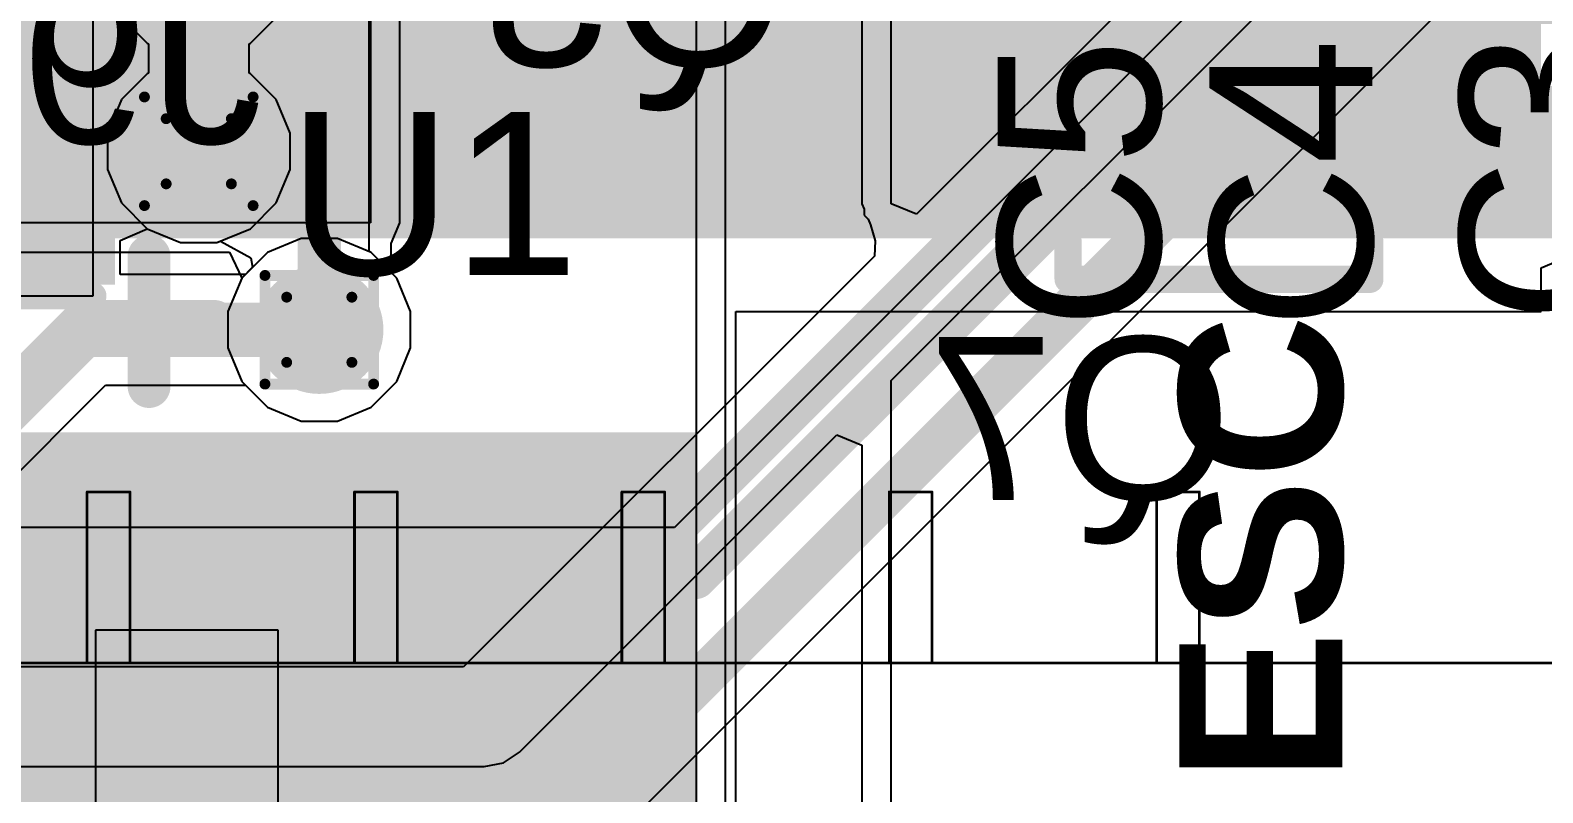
# Model space of a CAD drawing. Header units: inches. Extents: x -6 to 5433, y -4 to 5447.
# Drawn here: x 52.21 to 59.28, y 1.71 to 5.28 of the extents above; entities that cross this region are included whole.
import ezdxf

# ---------------------------------------------------------------- set-up
doc = ezdxf.new("R2010")
doc.units = ezdxf.units.IN
for name, color, linetype in [('Bottom Layer', 5, 'Continuous'), ('Bottom Overlay', 54, 'Continuous'), ('Bottom Paste', 16, 'Continuous'), ('Bottom Solder', 6, 'Continuous'), ('Drill Drawing', 1, 'Continuous'), ('Ground', 16, 'Continuous'), ('Mechanical 4', 56, 'Continuous'), ('Power', 76, 'Continuous'), ('Top Layer', 1, 'Continuous'), ('Top Overlay', 2, 'Continuous'), ('Top Paste', 8, 'Continuous'), ('Top Solder', 216, 'Continuous'), ('Via Holes', 16, 'Continuous')]:
    doc.layers.add(name, color=color, linetype=linetype)
doc.styles.add('Arial', font='', dxfattribs={"height": 0.2})
doc.styles.add('Arial_Bold', font='', dxfattribs={"height": 0.2})
doc.styles.get('Arial').set_extended_font_data('Arial')
doc.styles.get('Arial_Bold').set_extended_font_data('Arial', bold=True)

# ---------------------------------------------------------------- blocks, each defined once
blk = doc.blocks.new('6_TSOP__B_1')
at = {"layer": 'Bottom Layer'}
for points in [[(-1.512, 0.747), (-1.512, 1.255), (-0.813, 1.255), (-0.813, 0.747)], [(0.813, 0.747), (0.813, 1.255), (1.512, 1.255), (1.512, 0.747)], [(-1.512, -0.254), (-1.512, 0.254), (-0.813, 0.254), (-0.813, -0.254)], [(0.813, -0.254), (0.813, 0.254), (1.512, 0.254), (1.512, -0.254)], [(-1.512, -1.255), (-1.512, -0.747), (-0.813, -0.747), (-0.813, -1.255)], [(0.813, -1.255), (0.813, -0.747), (1.512, -0.747), (1.512, -1.255)]]:
    blk.add_hatch(color=5, dxfattribs=at).paths.add_polyline_path(points)
at = {"layer": 'Bottom Paste'}
for points in [[(-1.512, 0.747), (-1.512, 1.255), (-0.813, 1.255), (-0.813, 0.747)], [(0.813, 0.747), (0.813, 1.255), (1.512, 1.255), (1.512, 0.747)], [(-1.512, -0.254), (-1.512, 0.254), (-0.813, 0.254), (-0.813, -0.254)], [(0.813, -0.254), (0.813, 0.254), (1.512, 0.254), (1.512, -0.254)], [(-1.512, -1.255), (-1.512, -0.747), (-0.813, -0.747), (-0.813, -1.255)], [(0.813, -1.255), (0.813, -0.747), (1.512, -0.747), (1.512, -1.255)]]:
    blk.add_hatch(color=16, dxfattribs=at).paths.add_polyline_path(points)
at = {"layer": 'Bottom Solder'}
for points in [[(-1.6136, 0.6454), (-1.6136, 1.3566), (-0.7114, 1.3566), (-0.7114, 0.6454)], [(0.7114, 0.6454), (0.7114, 1.3566), (1.6136, 1.3566), (1.6136, 0.6454)], [(-1.6136, -0.3556), (-1.6136, 0.3556), (-0.7114, 0.3556), (-0.7114, -0.3556)], [(0.7114, -0.3556), (0.7114, 0.3556), (1.6136, 0.3556), (1.6136, -0.3556)], [(-1.6136, -1.3566), (-1.6136, -0.6454), (-0.7114, -0.6454), (-0.7114, -1.3566)], [(0.7114, -1.3566), (0.7114, -0.6454), (1.6136, -0.6454), (1.6136, -1.3566)]]:
    blk.add_hatch(color=6, dxfattribs=at).paths.add_polyline_path(points)
at = {"layer": 'Bottom Overlay'}
for points in [[(-0.6996, 1.5488, 0.127, 0.127, 0), (0.7112, 1.5494, 0.127, 0.127, 0)], [(-0.6996, 1.3716, 0.127, 0.127, 0), (-0.6996, 1.5488, 0.127, 0.127, 0)], [(0.7112, 1.3722, 0.127, 0.127, 0), (0.7112, 1.5494, 0.127, 0.127, 0)], [(-1.8034, -1.143, 0.127, 0.127, 0), (-1.8034, -0.889, 0.127, 0.127, 0)], [(-1.8034, -0.889, 0.127, 0.127, 0), (-1.6764, -1.016, 0.127, 0.127, 0)], [(-1.8034, -1.143, 0.127, 0.127, 0), (-1.6764, -1.016, 0.127, 0.127, 0)], [(-0.6996, -1.5488, 0.127, 0.127, 0), (-0.6996, -1.3716, 0.127, 0.127, 0)], [(0.7112, -1.5494, 0.127, 0.127, 0), (0.7112, -1.3722, 0.127, 0.127, 0)], [(-0.6996, -1.5488, 0.127, 0.127, 0), (0.7112, -1.5494, 0.127, 0.127, 0)]]:
    blk.add_lwpolyline(points, format="xyseb", dxfattribs=at)
for points in [[(-0.7313, 1.5488, 0.0635, 0.0635, 1), (-0.6678, 1.5488, 0.0635, 0.0635, 1)], [(-0.7313, 1.5488, 0.0635, 0.0635, 1), (-0.6678, 1.5488, 0.0635, 0.0635, 1)], [(0.6794, 1.5494, 0.0635, 0.0635, 1), (0.7429, 1.5494, 0.0635, 0.0635, 1)], [(0.6794, 1.5494, 0.0635, 0.0635, 1), (0.7429, 1.5494, 0.0635, 0.0635, 1)], [(-0.7313, 1.3716, 0.0635, 0.0635, 1), (-0.6678, 1.3716, 0.0635, 0.0635, 1)], [(0.6794, 1.3722, 0.0635, 0.0635, 1), (0.7429, 1.3722, 0.0635, 0.0635, 1)], [(-1.8352, -0.889, 0.0635, 0.0635, 1), (-1.7716, -0.889, 0.0635, 0.0635, 1)], [(-1.8352, -0.889, 0.0635, 0.0635, 1), (-1.7716, -0.889, 0.0635, 0.0635, 1)], [(-1.7082, -1.016, 0.0635, 0.0635, 1), (-1.6446, -1.016, 0.0635, 0.0635, 1)], [(-1.7082, -1.016, 0.0635, 0.0635, 1), (-1.6446, -1.016, 0.0635, 0.0635, 1)], [(-1.8352, -1.143, 0.0635, 0.0635, 1), (-1.7716, -1.143, 0.0635, 0.0635, 1)], [(-1.8352, -1.143, 0.0635, 0.0635, 1), (-1.7716, -1.143, 0.0635, 0.0635, 1)], [(-0.7313, -1.3716, 0.0635, 0.0635, 1), (-0.6678, -1.3716, 0.0635, 0.0635, 1)], [(0.6794, -1.3722, 0.0635, 0.0635, 1), (0.7429, -1.3722, 0.0635, 0.0635, 1)], [(-0.7313, -1.5488, 0.0635, 0.0635, 1), (-0.6678, -1.5488, 0.0635, 0.0635, 1)], [(-0.7313, -1.5488, 0.0635, 0.0635, 1), (-0.6678, -1.5488, 0.0635, 0.0635, 1)], [(0.6794, -1.5494, 0.0635, 0.0635, 1), (0.7429, -1.5494, 0.0635, 0.0635, 1)], [(0.6794, -1.5494, 0.0635, 0.0635, 1), (0.7429, -1.5494, 0.0635, 0.0635, 1)]]:
    blk.add_lwpolyline(points, format="xyseb", close=True, dxfattribs=at)
blk = doc.blocks.new('MY_927_02_B_30')
at = {"layer": 'Bottom Layer'}
blk.add_hatch(color=5, dxfattribs=at).paths.add_polyline_path([(-8.2, 2.25), (-4.7, 2.25), (-4.7, -2.25), (-8.2, -2.25)])
at = {"layer": 'Bottom Paste'}
blk.add_hatch(color=16, dxfattribs=at).paths.add_polyline_path([(-8.2, 2.25), (-4.7, 2.25), (-4.7, -2.25), (-8.2, -2.25)])
at = {"layer": 'Bottom Solder'}
blk.add_hatch(color=6, dxfattribs=at).paths.add_polyline_path([(-8.2508, 2.3008), (-4.6492, 2.3008), (-4.6492, -2.3008), (-8.2508, -2.3008)])
at = {"layer": 'Bottom Overlay'}
for points in [[(-5.6896, -2.5146, 0.2, 0.2, 0), (-5.6896, -3.1242, 0.2, 0.2, 0)], [(-5.3848, -2.8194, 0.2, 0.2, 0), (-5.9944, -2.8194, 0.2, 0.2, 0)]]:
    blk.add_lwpolyline(points, format="xyseb", dxfattribs=at)
for points in [[(-5.7396, -2.5146, 0.1, 0.1, 1), (-5.6396, -2.5146, 0.1, 0.1, 1)], [(-6.0444, -2.8194, 0.1, 0.1, 1), (-5.9444, -2.8194, 0.1, 0.1, 1)], [(-5.4348, -2.8194, 0.1, 0.1, 1), (-5.3348, -2.8194, 0.1, 0.1, 1)], [(-5.7396, -3.1242, 0.1, 0.1, 1), (-5.6396, -3.1242, 0.1, 0.1, 1)]]:
    blk.add_lwpolyline(points, format="xyseb", close=True, dxfattribs=at)
blk = doc.blocks.new('VLS3012HBX_3R3M_146')
at = {"layer": 'Top Layer'}
for points in [[(-1.5, 1.7), (-0.5, 1.7), (-0.5, -1.7), (-1.5, -1.7)], [(0.5, 1.7), (1.5, 1.7), (1.5, -1.7), (0.5, -1.7)]]:
    blk.add_hatch(color=1, dxfattribs=at).paths.add_polyline_path(points)
at = {"layer": 'Top Paste'}
for points in [[(-1.5, 1.7), (-0.5, 1.7), (-0.5, -1.7), (-1.5, -1.7)], [(0.5, 1.7), (1.5, 1.7), (1.5, -1.7), (0.5, -1.7)]]:
    blk.add_hatch(color=8, dxfattribs=at).paths.add_polyline_path(points)
at = {"layer": 'Top Solder'}
for points in [[(-1.6016, 1.8016), (-0.3984, 1.8016), (-0.3984, -1.8016), (-1.6016, -1.8016)], [(0.3984, 1.8016), (1.6016, 1.8016), (1.6016, -1.8016), (0.3984, -1.8016)]]:
    blk.add_hatch(color=216, dxfattribs=at).paths.add_polyline_path(points)
at = {"layer": 'Top Overlay'}
for points in [[(1.4732, 1.8542, 0.127, 0.127, 0), (-1.4986, 1.8542, 0.127, 0.127, 0)], [(1.4732, -1.8542, 0.127, 0.127, 0), (-1.4986, -1.8542, 0.127, 0.127, 0)]]:
    blk.add_lwpolyline(points, format="xyseb", dxfattribs=at)
for points in [[(-1.5304, 1.8542, 0.0635, 0.0635, 1), (-1.4668, 1.8542, 0.0635, 0.0635, 1)], [(1.4414, 1.8542, 0.0635, 0.0635, 1), (1.505, 1.8542, 0.0635, 0.0635, 1)], [(-1.5304, -1.8542, 0.0635, 0.0635, 1), (-1.4668, -1.8542, 0.0635, 0.0635, 1)], [(1.4414, -1.8542, 0.0635, 0.0635, 1), (1.505, -1.8542, 0.0635, 0.0635, 1)]]:
    blk.add_lwpolyline(points, format="xyseb", close=True, dxfattribs=at)
blk = doc.blocks.new('SM06B_GHS_TB_LF__SN__147')
at = {"layer": 'Top Layer'}
blk.add_hatch(color=1, dxfattribs=at).paths.add_polyline_path([(2.8245, 2.5994), (3.4245, 2.5994), (3.4245, 0.8994), (2.8245, 0.8994)])
at = {"layer": 'Top Paste'}
blk.add_hatch(color=8, dxfattribs=at).paths.add_polyline_path([(2.8245, 2.5994), (3.4245, 2.5994), (3.4245, 0.8994), (2.8245, 0.8994)])
at = {"layer": 'Top Solder'}
blk.add_hatch(color=216, dxfattribs=at).paths.add_polyline_path([(2.7737, 2.6502), (3.4753, 2.6502), (3.4753, 0.8486), (2.7737, 0.8486)])

msp = doc.modelspace()

# ---------------------------------------------------------------- hatches: boundary and pattern name
at = {"layer": 'Bottom Layer'}
for points in [[(51.2784, 4.3053), (59.2701, 4.3053), (59.2701, 5.9172), (51.2784, 5.9172)], [(56.2461, 4.9162), (59.2701, 4.9162), (59.2701, 5.9172), (56.2461, 5.9172)], [(50.6253, -1.1519), (55.2722, -1.1519), (55.2722, 3.3481), (50.6253, 3.3481)], [(51.7722, -1.1519), (55.2722, -1.1519), (55.2722, 3.3481), (51.7722, 3.3481)]]:
    msp.add_hatch(color=5, dxfattribs=at).paths.add_polyline_path(points)
h = msp.add_hatch(color=5, dxfattribs=at)
edge = h.paths.add_edge_path()
edge.add_arc((52.9942, 4.713), 0.3, 0, 360)
h = msp.add_hatch(color=5, dxfattribs=at)
edge = h.paths.add_edge_path()
edge.add_arc((53.5576, 3.8783), 0.3, 0, 360)
at = {"layer": 'Ground'}
h = msp.add_hatch(color=16, dxfattribs=at)
edge = h.paths.add_edge_path()
edge.add_arc((52.9942, 4.713), 0.3, 0, 360)
h = msp.add_hatch(color=16, dxfattribs=at)
edge = h.paths.add_edge_path()
edge.add_arc((53.5576, 3.8783), 0.3, 0, 360)
at = {"layer": 'Power'}
h = msp.add_hatch(color=76, dxfattribs=at)
edge = h.paths.add_edge_path()
edge.add_arc((52.9942, 4.713), 0.3, 0, 360)
h = msp.add_hatch(color=76, dxfattribs=at)
edge = h.paths.add_edge_path()
edge.add_arc((53.5576, 3.8783), 0.3, 0, 360)
at = {"layer": 'Top Layer'}
h = msp.add_hatch(color=1, dxfattribs=at)
edge = h.paths.add_edge_path()
edge.add_arc((52.9942, 4.713), 0.3, 0, 360)
h = msp.add_hatch(color=1, dxfattribs=at)
edge = h.paths.add_edge_path()
edge.add_arc((53.5576, 3.8783), 0.3, 0, 360)
at = {"layer": 'Via Holes'}
h = msp.add_hatch(color=7, dxfattribs=at)
edge = h.paths.add_edge_path()
edge.add_arc((52.9942, 4.713), 0.15, 0, 360)
h = msp.add_hatch(color=7, dxfattribs=at)
edge = h.paths.add_edge_path()
edge.add_arc((53.5576, 3.8783), 0.15, 0, 360)

# ---------------------------------------------------------------- linework, layer by layer
at = {"layer": 'Bottom Layer'}
for p, q in [((59.2701, 4.1678), (59.3673, 4.2081)), ((59.2701, 3.9634), (59.2701, 4.1678)), ((55.5053, -3.1425), (55.5053, 3.9634)), ((55.5053, 3.9634), (59.2701, 3.9634))]:
    msp.add_line(p, q, dxfattribs=at)
at = {"layer": 'Drill Drawing'}
for points in [[(52.7402, 4.967, 0.0508, 0.0508, 0), (53.2482, 4.967, 0.0508, 0.0508, 0)], [(52.7402, 4.459, 0.0508, 0.0508, 0), (52.7402, 4.967, 0.0508, 0.0508, 0)], [(53.2482, 4.459, 0.0508, 0.0508, 0), (53.2482, 4.967, 0.0508, 0.0508, 0)], [(52.8418, 4.8654, 0.0508, 0.0508, 0), (53.1466, 4.8654, 0.0508, 0.0508, 0)], [(52.8418, 4.5606, 0.0508, 0.0508, 0), (52.8418, 4.8654, 0.0508, 0.0508, 0)], [(53.1466, 4.5606, 0.0508, 0.0508, 0), (53.1466, 4.8654, 0.0508, 0.0508, 0)], [(52.8418, 4.5606, 0.0508, 0.0508, 0), (53.1466, 4.5606, 0.0508, 0.0508, 0)], [(52.7402, 4.459, 0.0508, 0.0508, 0), (53.2482, 4.459, 0.0508, 0.0508, 0)], [(53.3036, 4.1323, 0.0508, 0.0508, 0), (53.8116, 4.1323, 0.0508, 0.0508, 0)], [(53.3036, 3.6243, 0.0508, 0.0508, 0), (53.3036, 4.1323, 0.0508, 0.0508, 0)], [(53.8116, 3.6243, 0.0508, 0.0508, 0), (53.8116, 4.1323, 0.0508, 0.0508, 0)], [(53.4052, 4.0307, 0.0508, 0.0508, 0), (53.71, 4.0307, 0.0508, 0.0508, 0)], [(53.4052, 3.7259, 0.0508, 0.0508, 0), (53.4052, 4.0307, 0.0508, 0.0508, 0)], [(53.71, 3.7259, 0.0508, 0.0508, 0), (53.71, 4.0307, 0.0508, 0.0508, 0)], [(53.4052, 3.7259, 0.0508, 0.0508, 0), (53.71, 3.7259, 0.0508, 0.0508, 0)], [(53.3036, 3.6243, 0.0508, 0.0508, 0), (53.8116, 3.6243, 0.0508, 0.0508, 0)]]:
    msp.add_lwpolyline(points, format="xyseb", dxfattribs=at)
for points in [[(52.7275, 4.967, 0.0254, 0.0254, 1), (52.7529, 4.967, 0.0254, 0.0254, 1)], [(52.7275, 4.967, 0.0254, 0.0254, 1), (52.7529, 4.967, 0.0254, 0.0254, 1)], [(53.2355, 4.967, 0.0254, 0.0254, 1), (53.2609, 4.967, 0.0254, 0.0254, 1)], [(53.2355, 4.967, 0.0254, 0.0254, 1), (53.2609, 4.967, 0.0254, 0.0254, 1)], [(52.8291, 4.8654, 0.0254, 0.0254, 1), (52.8545, 4.8654, 0.0254, 0.0254, 1)], [(52.8291, 4.8654, 0.0254, 0.0254, 1), (52.8545, 4.8654, 0.0254, 0.0254, 1)], [(53.1339, 4.8654, 0.0254, 0.0254, 1), (53.1593, 4.8654, 0.0254, 0.0254, 1)], [(53.1339, 4.8654, 0.0254, 0.0254, 1), (53.1593, 4.8654, 0.0254, 0.0254, 1)], [(52.8291, 4.5606, 0.0254, 0.0254, 1), (52.8545, 4.5606, 0.0254, 0.0254, 1)], [(52.8291, 4.5606, 0.0254, 0.0254, 1), (52.8545, 4.5606, 0.0254, 0.0254, 1)], [(53.1339, 4.5606, 0.0254, 0.0254, 1), (53.1593, 4.5606, 0.0254, 0.0254, 1)], [(53.1339, 4.5606, 0.0254, 0.0254, 1), (53.1593, 4.5606, 0.0254, 0.0254, 1)], [(52.7275, 4.459, 0.0254, 0.0254, 1), (52.7529, 4.459, 0.0254, 0.0254, 1)], [(52.7275, 4.459, 0.0254, 0.0254, 1), (52.7529, 4.459, 0.0254, 0.0254, 1)], [(53.2355, 4.459, 0.0254, 0.0254, 1), (53.2609, 4.459, 0.0254, 0.0254, 1)], [(53.2355, 4.459, 0.0254, 0.0254, 1), (53.2609, 4.459, 0.0254, 0.0254, 1)], [(53.2909, 4.1323, 0.0254, 0.0254, 1), (53.3163, 4.1323, 0.0254, 0.0254, 1)], [(53.2909, 4.1323, 0.0254, 0.0254, 1), (53.3163, 4.1323, 0.0254, 0.0254, 1)], [(53.7989, 4.1323, 0.0254, 0.0254, 1), (53.8243, 4.1323, 0.0254, 0.0254, 1)], [(53.7989, 4.1323, 0.0254, 0.0254, 1), (53.8243, 4.1323, 0.0254, 0.0254, 1)], [(53.3925, 4.0307, 0.0254, 0.0254, 1), (53.4179, 4.0307, 0.0254, 0.0254, 1)], [(53.3925, 4.0307, 0.0254, 0.0254, 1), (53.4179, 4.0307, 0.0254, 0.0254, 1)], [(53.6973, 4.0307, 0.0254, 0.0254, 1), (53.7227, 4.0307, 0.0254, 0.0254, 1)], [(53.6973, 4.0307, 0.0254, 0.0254, 1), (53.7227, 4.0307, 0.0254, 0.0254, 1)], [(53.3925, 3.7259, 0.0254, 0.0254, 1), (53.4179, 3.7259, 0.0254, 0.0254, 1)], [(53.3925, 3.7259, 0.0254, 0.0254, 1), (53.4179, 3.7259, 0.0254, 0.0254, 1)], [(53.6973, 3.7259, 0.0254, 0.0254, 1), (53.7227, 3.7259, 0.0254, 0.0254, 1)], [(53.6973, 3.7259, 0.0254, 0.0254, 1), (53.7227, 3.7259, 0.0254, 0.0254, 1)], [(53.2909, 3.6243, 0.0254, 0.0254, 1), (53.3163, 3.6243, 0.0254, 0.0254, 1)], [(53.2909, 3.6243, 0.0254, 0.0254, 1), (53.3163, 3.6243, 0.0254, 0.0254, 1)], [(53.7989, 3.6243, 0.0254, 0.0254, 1), (53.8243, 3.6243, 0.0254, 0.0254, 1)], [(53.7989, 3.6243, 0.0254, 0.0254, 1), (53.8243, 3.6243, 0.0254, 0.0254, 1)]]:
    msp.add_lwpolyline(points, format="xyseb", close=True, dxfattribs=at)
at = {"layer": 'Ground'}
for p, q in [((52.0185, -1.4094), (65.1428, 11.7149)), ((63.9065, 11.6414), (55.2183, 2.9531)), ((53.7907, 4.2439), (53.7907, 6.0803)), ((52.6322, 5.3379), (52.7524, 5.2178)), ((52.7524, 5.2178), (52.7588, 5.2151)), ((52.7588, 5.2151), (52.7588, 5.0777)), ((52.7524, 5.075), (52.6322, 4.9549)), ((52.7588, 5.0777), (52.7524, 5.075)), ((52.6322, 4.9549), (52.5672, 4.7979)), ((52.5672, 4.7979), (52.5672, 4.6281)), ((52.5672, 4.6281), (52.6322, 4.4711)), ((52.6322, 4.4711), (52.7524, 4.351)), ((52.7524, 4.351), (52.9093, 4.286)), ((52.9093, 4.286), (53.0792, 4.286)), ((53.0792, 4.286), (53.0964, 4.2931)), ((53.0964, 4.2931), (53.2384, 4.2145)), ((53.7995, 4.2403), (53.7907, 4.2439)), ((53.2384, 4.2145), (53.2459, 4.1705)), ((53.9196, 4.1202), (53.7995, 4.2403)), ((53.1956, 4.1202), (53.1306, 3.9632)), ((53.2459, 4.1705), (53.1956, 4.1202)), ((53.9846, 3.9632), (53.9196, 4.1202)), ((53.1306, 3.9632), (53.1306, 3.7934)), ((53.9846, 3.7934), (53.9846, 3.9632)), ((53.1306, 3.7934), (53.1956, 3.6364)), ((53.9196, 3.6364), (53.9846, 3.7934)), ((53.1956, 3.6364), (53.3157, 3.5163)), ((53.7995, 3.5163), (53.9196, 3.6364)), ((53.3157, 3.5163), (53.4726, 3.4513)), ((53.6425, 3.4513), (53.7995, 3.5163)), ((53.4726, 3.4513), (53.6425, 3.4513)), ((55.2183, 2.9531), (45.1062, 2.9531))]:
    msp.add_line(p, q, dxfattribs=at)
for points in [[(51.8537, -1.2446, 0.2032, 0.2032, 0), (64.978, 11.8797, 0.2032, 0.2032, 0)], [(55.3149, 2.7201, 0.2032, 0.2032, 0), (64.1396, 11.5448, 0.2032, 0.2032, 0)], [(53.5576, 3.8783, 0.2032, 0.2032, 0), (53.5576, 6.1769, 0.2032, 0.2032, 0)], [(45.0096, 2.7201, 0.2032, 0.2032, 0), (55.3149, 2.7201, 0.2032, 0.2032, 0)]]:
    msp.add_lwpolyline(points, format="xyseb", dxfattribs=at)
for points in [[(53.5068, 3.8783, 0.1016, 0.1016, 1), (53.6084, 3.8783, 0.1016, 0.1016, 1)], [(55.2641, 2.7201, 0.1016, 0.1016, 1), (55.3657, 2.7201, 0.1016, 0.1016, 1)], [(55.2641, 2.7201, 0.1016, 0.1016, 1), (55.3657, 2.7201, 0.1016, 0.1016, 1)]]:
    msp.add_lwpolyline(points, format="xyseb", close=True, dxfattribs=at)
at = {"layer": 'Mechanical 4'}
for points in [[(52.4722, 3.1201, 0.0127, 0.0127, 0), (52.6722, 3.1201, 0.0127, 0.0127, 0)], [(52.4722, 2.3201, 0.0127, 0.0127, 0), (52.4722, 3.1201, 0.0127, 0.0127, 0)], [(52.6722, 2.3201, 0.0127, 0.0127, 0), (52.6722, 3.1201, 0.0127, 0.0127, 0)], [(53.7222, 3.1201, 0.0127, 0.0127, 0), (53.9222, 3.1201, 0.0127, 0.0127, 0)], [(53.7222, 2.3201, 0.0127, 0.0127, 0), (53.7222, 3.1201, 0.0127, 0.0127, 0)], [(53.9222, 2.3201, 0.0127, 0.0127, 0), (53.9222, 3.1201, 0.0127, 0.0127, 0)], [(54.9722, 3.1201, 0.0127, 0.0127, 0), (55.1722, 3.1201, 0.0127, 0.0127, 0)], [(54.9722, 2.3201, 0.0127, 0.0127, 0), (54.9722, 3.1201, 0.0127, 0.0127, 0)], [(55.1722, 2.3201, 0.0127, 0.0127, 0), (55.1722, 3.1201, 0.0127, 0.0127, 0)], [(56.2222, 3.1201, 0.0127, 0.0127, 0), (56.4222, 3.1201, 0.0127, 0.0127, 0)], [(56.2222, 2.3201, 0.0127, 0.0127, 0), (56.2222, 3.1201, 0.0127, 0.0127, 0)], [(56.4222, 2.3201, 0.0127, 0.0127, 0), (56.4222, 3.1201, 0.0127, 0.0127, 0)], [(57.4722, 3.1201, 0.0127, 0.0127, 0), (57.6722, 3.1201, 0.0127, 0.0127, 0)], [(57.4722, 2.3201, 0.0127, 0.0127, 0), (57.4722, 3.1201, 0.0127, 0.0127, 0)], [(57.6722, 2.3201, 0.0127, 0.0127, 0), (57.6722, 3.1201, 0.0127, 0.0127, 0)], [(46.5722, 2.3201, 0.0127, 0.0127, 0), (59.8222, 2.3201, 0.0127, 0.0127, 0)]]:
    msp.add_lwpolyline(points, format="xyseb", dxfattribs=at)
for points in [[(52.4691, 3.1201, 0.00635, 0.00635, 1), (52.4754, 3.1201, 0.00635, 0.00635, 1)], [(52.4691, 3.1201, 0.00635, 0.00635, 1), (52.4754, 3.1201, 0.00635, 0.00635, 1)], [(52.6691, 3.1201, 0.00635, 0.00635, 1), (52.6754, 3.1201, 0.00635, 0.00635, 1)], [(52.6691, 3.1201, 0.00635, 0.00635, 1), (52.6754, 3.1201, 0.00635, 0.00635, 1)], [(53.7191, 3.1201, 0.00635, 0.00635, 1), (53.7254, 3.1201, 0.00635, 0.00635, 1)], [(53.7191, 3.1201, 0.00635, 0.00635, 1), (53.7254, 3.1201, 0.00635, 0.00635, 1)], [(53.9191, 3.1201, 0.00635, 0.00635, 1), (53.9254, 3.1201, 0.00635, 0.00635, 1)], [(53.9191, 3.1201, 0.00635, 0.00635, 1), (53.9254, 3.1201, 0.00635, 0.00635, 1)], [(54.9691, 3.1201, 0.00635, 0.00635, 1), (54.9754, 3.1201, 0.00635, 0.00635, 1)], [(54.9691, 3.1201, 0.00635, 0.00635, 1), (54.9754, 3.1201, 0.00635, 0.00635, 1)], [(55.1691, 3.1201, 0.00635, 0.00635, 1), (55.1754, 3.1201, 0.00635, 0.00635, 1)], [(55.1691, 3.1201, 0.00635, 0.00635, 1), (55.1754, 3.1201, 0.00635, 0.00635, 1)], [(56.2191, 3.1201, 0.00635, 0.00635, 1), (56.2254, 3.1201, 0.00635, 0.00635, 1)], [(56.2191, 3.1201, 0.00635, 0.00635, 1), (56.2254, 3.1201, 0.00635, 0.00635, 1)], [(56.4191, 3.1201, 0.00635, 0.00635, 1), (56.4254, 3.1201, 0.00635, 0.00635, 1)], [(56.4191, 3.1201, 0.00635, 0.00635, 1), (56.4254, 3.1201, 0.00635, 0.00635, 1)], [(57.4691, 3.1201, 0.00635, 0.00635, 1), (57.4754, 3.1201, 0.00635, 0.00635, 1)], [(57.4691, 3.1201, 0.00635, 0.00635, 1), (57.4754, 3.1201, 0.00635, 0.00635, 1)], [(57.6691, 3.1201, 0.00635, 0.00635, 1), (57.6754, 3.1201, 0.00635, 0.00635, 1)], [(57.6691, 3.1201, 0.00635, 0.00635, 1), (57.6754, 3.1201, 0.00635, 0.00635, 1)], [(52.4691, 2.3201, 0.00635, 0.00635, 1), (52.4754, 2.3201, 0.00635, 0.00635, 1)], [(52.6691, 2.3201, 0.00635, 0.00635, 1), (52.6754, 2.3201, 0.00635, 0.00635, 1)], [(53.7191, 2.3201, 0.00635, 0.00635, 1), (53.7254, 2.3201, 0.00635, 0.00635, 1)], [(53.9191, 2.3201, 0.00635, 0.00635, 1), (53.9254, 2.3201, 0.00635, 0.00635, 1)], [(54.9691, 2.3201, 0.00635, 0.00635, 1), (54.9754, 2.3201, 0.00635, 0.00635, 1)], [(55.1691, 2.3201, 0.00635, 0.00635, 1), (55.1754, 2.3201, 0.00635, 0.00635, 1)], [(56.2191, 2.3201, 0.00635, 0.00635, 1), (56.2254, 2.3201, 0.00635, 0.00635, 1)], [(56.4191, 2.3201, 0.00635, 0.00635, 1), (56.4254, 2.3201, 0.00635, 0.00635, 1)], [(57.4691, 2.3201, 0.00635, 0.00635, 1), (57.4754, 2.3201, 0.00635, 0.00635, 1)], [(57.6691, 2.3201, 0.00635, 0.00635, 1), (57.6754, 2.3201, 0.00635, 0.00635, 1)]]:
    msp.add_lwpolyline(points, format="xyseb", close=True, dxfattribs=at)
at = {"layer": 'Power'}
for p, q in [((63.1977, 11.2666), (56.3492, 4.4182)), ((56.0944, 11.1149), (56.0944, 4.4668)), ((56.2319, 4.4668), (56.2319, 11.1149)), ((56.2319, 3.6416), (63.5956, 11.0053)), ((53.7969, 8.4533), (53.7969, 4.379)), ((53.9343, 4.379), (53.9343, 8.4533)), ((56.0944, 4.4668), (56.1049, 4.4415)), ((56.3492, 4.4182), (56.2319, 4.4668)), ((56.1049, 4.4415), (56.1049, 4.4142)), ((56.1049, 4.4142), (56.1242, 4.3948)), ((56.1242, 4.3948), (56.1347, 4.3696)), ((53.7969, 4.379), (47.9326, 4.379)), ((53.8941, 4.2818), (53.9343, 4.379)), ((56.1347, 4.3696), (56.1572, 4.2941)), ((53.895, 4.1447), (53.8941, 4.2818)), ((53.8941, 4.2818), (53.8941, 4.2818)), ((56.1572, 4.2941), (56.1542, 4.2231)), ((50.6604, 4.2416), (53.1374, 4.2416)), ((53.1374, 4.2416), (53.1956, 4.1202)), ((56.1542, 4.2231), (54.2326, 2.3015)), ((53.1956, 4.1202), (53.1306, 3.9632)), ((53.9196, 4.1202), (53.895, 4.1447)), ((53.9846, 3.9632), (53.9196, 4.1202)), ((53.1306, 3.9632), (53.1306, 3.7934)), ((53.9846, 3.7934), (53.9846, 3.9632)), ((53.1306, 3.7934), (53.1956, 3.6364)), ((53.9196, 3.6364), (53.9846, 3.7934)), ((53.1956, 3.6364), (53.3157, 3.5163)), ((53.7995, 3.5163), (53.9196, 3.6364)), ((56.2319, -3.1425), (56.2319, 3.6416)), ((53.3157, 3.5163), (53.4726, 3.4513)), ((53.6425, 3.4513), (53.7995, 3.5163)), ((53.4726, 3.4513), (53.6425, 3.4513)), ((54.4939, 1.9036), (55.9771, 3.3868)), ((55.9771, 3.3868), (56.0944, 3.3382)), ((56.0944, 3.3382), (56.0944, -3.1425)), ((54.2326, 2.3015), (38.7804, 2.3015)), ((54.3291, 1.8354), (54.4183, 1.8531)), ((54.4183, 1.8531), (54.4939, 1.9036)), ((27.4271, 1.8354), (54.3291, 1.8354))]:
    msp.add_line(p, q, dxfattribs=at)
for points in [[(54.3291, 2.0684, 0.2032, 0.2032, 0), (63.4308, 11.1701, 0.2032, 0.2032, 0)], [(39.4661, 2.0684, 0.2032, 0.2032, 0), (54.3291, 2.0684, 0.2032, 0.2032, 0)]]:
    msp.add_lwpolyline(points, format="xyseb", dxfattribs=at)
msp.add_lwpolyline([(54.2783, 2.0684, 0.1016, 0.1016, 1), (54.3799, 2.0684, 0.1016, 0.1016, 1)], format="xyseb", close=True, dxfattribs=at)
msp.add_lwpolyline([(54.2783, 2.0684, 0.1016, 0.1016, 1), (54.3799, 2.0684, 0.1016, 0.1016, 1)], format="xyseb", close=True, dxfattribs=at)
at = {"layer": 'Top Layer'}
for p, q in [((52.5004, 4.037), (52.5004, 7.7454)), ((55.4576, -3.1425), (55.4576, 7.2124)), ((55.3201, 5.422), (55.3201, -0.5248)), ((53.2361, 5.2178), (53.3562, 5.3379)), ((53.2297, 5.2151), (53.2361, 5.2178)), ((53.2297, 5.0777), (53.2297, 5.2151)), ((53.2361, 5.075), (53.2297, 5.0777)), ((53.3562, 4.9549), (53.2361, 5.075)), ((53.4212, 4.7979), (53.3562, 4.9549)), ((53.4212, 4.6281), (53.4212, 4.7979)), ((53.3562, 4.4711), (53.4212, 4.6281)), ((53.2361, 4.351), (53.3562, 4.4711)), ((52.6274, 4.2964), (52.7524, 4.351)), ((52.7524, 4.351), (52.9093, 4.286)), ((53.0792, 4.286), (53.2361, 4.351)), ((52.6274, 4.1373), (52.6274, 4.2964)), ((52.9093, 4.286), (53.0792, 4.286)), ((53.4726, 4.3053), (53.3157, 4.2403)), ((53.6425, 4.3053), (53.4726, 4.3053)), ((53.7995, 4.2403), (53.6425, 4.3053)), ((53.3157, 4.2403), (53.2127, 4.1373)), ((53.9196, 4.1202), (53.7995, 4.2403)), ((53.2127, 4.1373), (52.6274, 4.1373)), ((53.9846, 3.9632), (53.9196, 4.1202)), ((49.4753, 4.037), (52.5004, 4.037)), ((53.9846, 3.7934), (53.9846, 3.9632)), ((53.9196, 3.6364), (53.9846, 3.7934)), ((51.9475, 3.0081), (52.5587, 3.6193)), ((52.5587, 3.6193), (53.2127, 3.6193)), ((53.2127, 3.6193), (53.3157, 3.5163)), ((53.7995, 3.5163), (53.9196, 3.6364)), ((53.3157, 3.5163), (53.4726, 3.4513)), ((53.6425, 3.4513), (53.7995, 3.5163)), ((53.4726, 3.4513), (53.6425, 3.4513)), ((53.3655, 2.474), (52.5115, 2.474)), ((52.5115, 2.474), (52.5115, 0.52)), ((53.3655, 0.52), (53.3655, 2.474))]:
    msp.add_line(p, q, dxfattribs=at)
for points in [[(51.6885, 3.1154, 0.254, 0.254, 0), (52.4515, 3.8783, 0.254, 0.254, 0)], [(52.4515, 3.8783, 0.254, 0.254, 0), (53.5576, 3.8783, 0.254, 0.254, 0)]]:
    msp.add_lwpolyline(points, format="xyseb", dxfattribs=at)
for points in [[(52.388, 3.8783, 0.127, 0.127, 1), (52.515, 3.8783, 0.127, 0.127, 1)], [(52.388, 3.8783, 0.127, 0.127, 1), (52.515, 3.8783, 0.127, 0.127, 1)], [(53.4941, 3.8783, 0.127, 0.127, 1), (53.6211, 3.8783, 0.127, 0.127, 1)]]:
    msp.add_lwpolyline(points, format="xyseb", close=True, dxfattribs=at)

# ---------------------------------------------------------------- block references
at = {"rotation": 180}
for name, p in [('VLS3012HBX_3R3M_146', (51.0004, 5.8912)), ('MY_927_02_B_30', (47.0722, 1.0981))]:
    msp.add_blockref(name, p, dxfattribs=at)
for name, p in [('6_TSOP__B_1', (57.7581, 5.6632)), ('SM06B_GHS_TB_LF__SN__147', (49.814, -0.2524))]:
    msp.add_blockref(name, p)

# ---------------------------------------------------------------- texts
at = {"layer": 'Bottom Overlay', "style": 'Arial', "text_generation_flag": 2}
for s, p in [('Q3', (55.7427, 5.1095)), ('J9', (53.289, 4.7499)), ('Q7', (57.8221, 3.0829))]:
    msp.add_text(s, height=0.762, dxfattribs=at).set_placement(p)
at = {"layer": 'Top Overlay'}
for s, style, p in [('C5', 'Arial', (57.4909, 3.8804)), ('C4', 'Arial', (58.4814, 3.8804)), ('C3', 'Arial', (59.651, 3.9096)), ('+5V ESC', 'Arial_Bold', (58.34, -0.4583))]:
    msp.add_text(s, height=0.762, rotation=90, dxfattribs=dict(at, style=style)).set_placement(p)
at = {"layer": 'Top Overlay', "style": 'Arial'}
msp.add_text('U1', height=0.762, dxfattribs=at).set_placement((53.4103, 4.1343))

doc.saveas('drawing.dxf')
